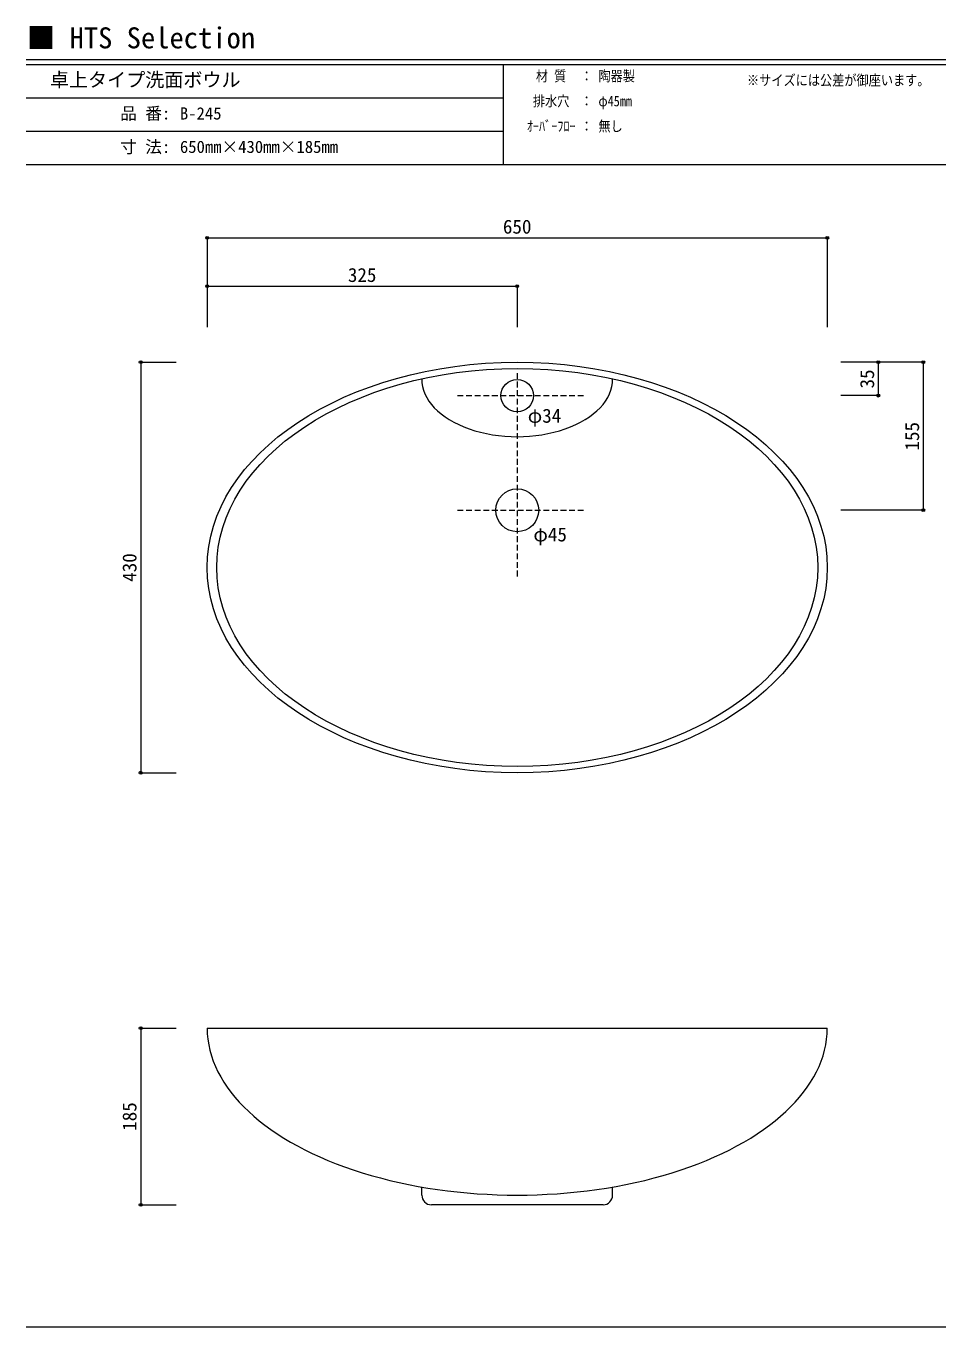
# Model space of a CAD drawing. Units: millimetres, scale not verified. Extents: x -1002 to 1003, y -687 to 676.
# Drawn here: x -1002 to -46, y -687 to 676 of the extents above; entities that cross this region are included whole.
import ezdxf
from ezdxf.enums import TextEntityAlignment as Align

# ---------------------------------------------------------------- set-up
doc = ezdxf.new("R2010")
doc.units = ezdxf.units.MM
doc.header["$LTSCALE"] = 5
doc.header["$PDMODE"] = 32
doc.header["$PDSIZE"] = 3
doc.linetypes.add('DASHED1', pattern=[1.8, 1.2, -0.6])
doc.layers.add('F-0', color=7, linetype='Continuous', lineweight=15)
doc.styles.add('ＭＳ ゴシック', font='')
doc.styles.get('ＭＳ ゴシック').set_extended_font_data('MS Gothic')

msp = doc.modelspace()

# ---------------------------------------------------------------- linework, layer by layer
at = {"layer": 'F-0'}
for p, q in [((1002.034, 640.036), (-1002.086, 640.036)), ((1002.034, 635.036), (-1002.086, 635.036)), ((-502.086, 635.036), (-502.086, 530.036)), ((-502.086, 600.036), (-1002.086, 600.036)), ((-502.086, 565.036), (-1002.086, 565.036)), ((1002.034, 530.036), (-1002.086, 530.036)), ((-812.21, -374.083), (-162.21, -374.083)), ((-587.21, -549.083), (-587.21, -540.45)), ((-387.21, -549.083), (-387.21, -540.45)), ((-397.21, -559.083), (-577.21, -559.083)), ((-1002.086, -687.064), (1002.034, -687.064))]:
    msp.add_line(p, q, dxfattribs=at)
at = {"layer": 'F-0', "color": 4, "lineweight": 9}
for p, q in [((-812.21, 453.706), (-162.21, 453.706)), ((-812.21, 453.706), (-812.21, 360.084)), ((-162.21, 453.706), (-162.21, 360.084)), ((-812.21, 403.1), (-487.21, 403.1)), ((-812.21, 403.1), (-812.21, 360.084)), ((-487.21, 403.1), (-487.21, 360.084)), ((-881.892, 323.429), (-881.892, -106.571)), ((-881.892, 323.429), (-844.741, 323.429)), ((-108.75, 323.429), (-147.856, 323.429)), ((-61.591, 323.429), (-147.856, 323.429)), ((-108.75, 323.429), (-108.75, 288.429)), ((-61.591, 323.429), (-61.591, 168.429)), ((-108.75, 288.429), (-147.856, 288.429)), ((-61.591, 168.429), (-147.856, 168.429)), ((-881.892, -106.571), (-844.741, -106.571)), ((-881.892, -374.083), (-881.892, -559.083)), ((-881.892, -374.083), (-844.741, -374.083)), ((-881.892, -559.083), (-844.741, -559.083))]:
    msp.add_line(p, q, dxfattribs=at)
at = {"layer": 'F-0', "color": 4, "linetype": 'DASHED1', "lineweight": 9}
for p, q in [((-487.21, 312.112), (-487.21, 97.233)), ((-549.697, 288.429), (-417.309, 288.429)), ((-549.697, 168.429), (-416.9, 168.429))]:
    msp.add_line(p, q, dxfattribs=at)
at = {"layer": 'F-0'}
for centre, radius in [((-487.21, 288.429), 17), ((-487.21, 168.429), 22.5)]:
    msp.add_circle(centre, radius, dxfattribs=at)
for centre, start, end in [((-577.21, -549.083), 180, 270), ((-397.21, -549.083), 270, 0)]:
    msp.add_arc(centre, 10, start, end, dxfattribs=at)
for major_axis in [(325, 0), (315, 0)]:
    msp.add_ellipse((-487.21, 108.429), major_axis=major_axis, ratio=0.6615, dxfattribs=at)
for centre, major_axis, ratio, start_param, end_param in [((-487.21, 305.429), (100, 0), 0.6, 3.1316791, 6.29309886), ((-487.21, -374.083), (325, 0), 0.538, 3.14159265, 6.28318531)]:
    msp.add_ellipse(centre, major_axis=major_axis, ratio=ratio, start_param=start_param, end_param=end_param, dxfattribs=at)
at = {"layer": 'F-0', "color": 6}
for p in [(-812.21, 453.706), (-162.21, 453.706), (-812.21, 403.1), (-487.21, 403.1), (-881.892, 323.429), (-108.75, 323.429), (-61.591, 323.429), (-108.75, 288.429), (-61.591, 168.429), (-881.892, -106.571), (-881.892, -374.083), (-881.892, -559.083)]:
    msp.add_point(p, dxfattribs=at)

# ---------------------------------------------------------------- texts
at = {"layer": 'F-0', "style": 'ＭＳ ゴシック'}
for s, height, p in [('■ HTS Selection', 21.99, (-1001.367, 645.583)), ('卓上タイプ洗面ボウル', 14.66, (-977.086, 607.536)), ('品 番:', 12.83, (-903.336, 573.786)), ('B-245', 12.83, (-840.774, 573.786)), ('寸 法:', 12.83, (-903.336, 538.786)), ('650mm×430mm×185mm', 12.83, (-840.774, 538.786)), ('650', 14.66, (-502.21, 453.706)), ('325', 14.66, (-664.71, 403.1)), ('φ34', 14.66, (-476.15, 255.643)), ('φ45', 14.66, (-470.231, 131.325))]:
    msp.add_text(s, height=height, dxfattribs=at).set_placement(p, align=Align.BOTTOM_LEFT)
at = {"layer": 'F-0', "style": 'ＭＳ ゴシック', "width": 0.85}
for s, p in [('材 質', (-467.711, 614.411)), ('：', (-420.836, 614.411)), ('陶器製', (-402.086, 614.411)), ('※サイズには公差が御座います。', (-246.359, 610.036)), ('排水穴', (-470.836, 588.161)), ('：', (-420.836, 588.161)), ('φ45mm', (-402.086, 588.161)), ('ｵｰﾊﾞｰﾌﾛｰ', (-477.086, 561.911)), ('：', (-420.836, 561.911)), ('無し', (-402.086, 561.911))]:
    msp.add_text(s, height=11, dxfattribs=at).set_placement(p, align=Align.BOTTOM_LEFT)
at = {"layer": 'F-0', "style": 'ＭＳ ゴシック'}
for s, p in [('35', (-108.75, 295.929)), ('155', (-61.591, 230.929)), ('430', (-881.892, 93.429)), ('185', (-881.892, -481.583))]:
    msp.add_text(s, height=14.66, rotation=90, dxfattribs=at).set_placement(p, align=Align.BOTTOM_LEFT)

doc.saveas('drawing.dxf')
